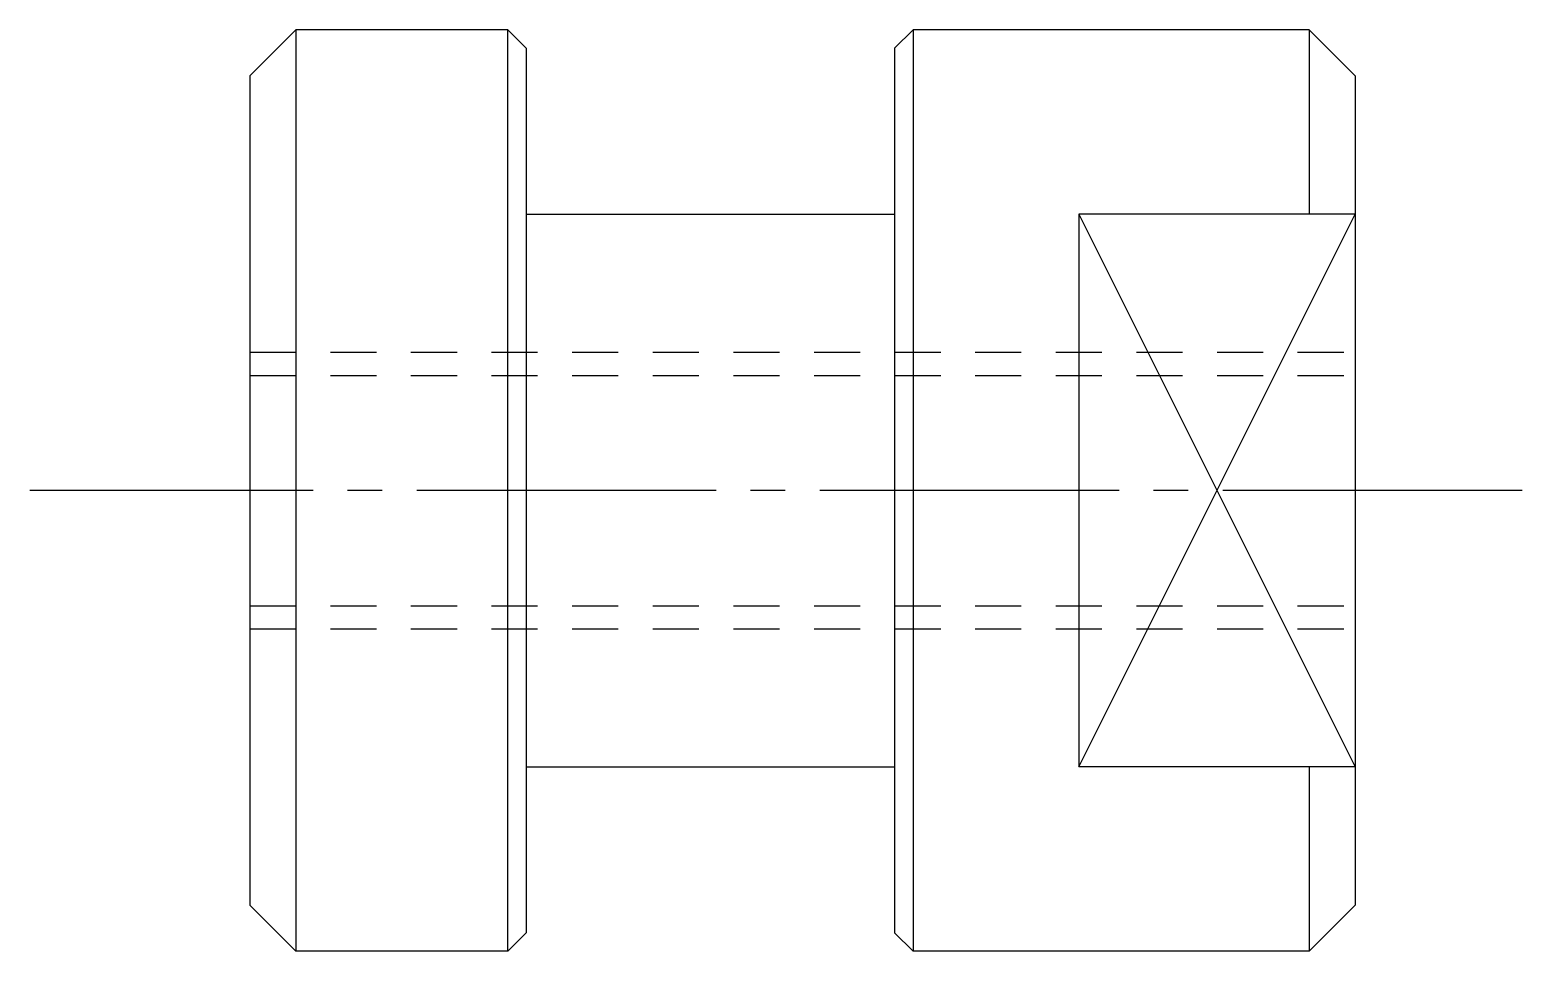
# Model space of a CAD drawing. Extents: x 860 to 943, y -2 to 103.
# Drawn here: x 901.03 to 917.23, y 91.73 to 101.73 of the extents above; entities outside this region: 2.
import ezdxf

# ---------------------------------------------------------------- set-up
doc = ezdxf.new("R2010")
doc.units = 0
doc.header["$LTSCALE"] = 0.25
doc.linetypes.add('CENTER', pattern=[17.5, 13, -1.5, 1.5, -1.5])
doc.linetypes.add('DASHED', pattern=[3.5, 2, -1.5])
doc.layers.get('0').update_dxf_attribs({"linetype": 'CONTINUOUS'})
doc.layers.add('CENTER', color=1, linetype='CENTER')
doc.styles.get("Standard").update_dxf_attribs({"font": 'txt.shx'})

msp = doc.modelspace()

# ---------------------------------------------------------------- linework, layer by layer
for p, q in [((903.92, 101.725), (903.42, 101.225)), ((903.92, 101.725), (903.92, 91.725)), ((906.22, 101.725), (903.92, 101.725)), ((906.22, 91.725), (906.22, 101.725)), ((906.42, 101.525), (906.22, 101.725)), ((910.62, 101.725), (910.42, 101.525)), ((910.62, 101.725), (910.62, 91.725)), ((914.92, 101.725), (910.62, 101.725)), ((914.92, 101.725), (914.92, 99.725)), ((914.92, 101.725), (915.42, 101.225)), ((906.42, 101.525), (906.42, 91.925)), ((910.42, 101.525), (910.42, 91.925)), ((903.42, 101.225), (903.42, 92.225)), ((915.42, 101.225), (915.42, 92.225)), ((906.42, 99.725), (910.42, 99.725)), ((912.42, 99.725), (912.42, 93.725)), ((915.42, 99.725), (912.42, 99.725)), ((903.42, 96.725), (903.42, 96.725)), ((906.42, 93.725), (910.42, 93.725)), ((915.42, 93.725), (912.42, 93.725)), ((914.92, 93.725), (914.92, 91.725)), ((903.42, 92.225), (903.92, 91.725)), ((914.92, 91.725), (915.42, 92.225)), ((906.42, 91.925), (906.22, 91.725)), ((910.62, 91.725), (910.42, 91.925)), ((906.22, 91.725), (903.92, 91.725)), ((914.92, 91.725), (910.62, 91.725))]:
    msp.add_line(p, q)
at = {"color": 3}
for p, q in [((912.42, 93.725), (915.42, 99.725)), ((912.42, 99.725), (915.42, 93.725))]:
    msp.add_line(p, q, dxfattribs=at)
at = {"color": 3, "linetype": 'DASHED'}
for p, q in [((903.42, 98.225), (915.42, 98.225)), ((903.42, 97.975), (915.42, 97.975)), ((903.42, 95.475), (915.42, 95.475)), ((903.42, 95.225), (915.42, 95.225))]:
    msp.add_line(p, q, dxfattribs=at)
at = {"layer": 'CENTER', "color": 1, "linetype": 'CENTER'}
msp.add_line((917.232, 96.725), (901.033, 96.725), dxfattribs=at)

# ---------------------------------------------------------------- texts
for s, p in [('FJCL 3-0.5-4', (863.586, 28.483)), ('FJCL0305', (863.586, -1.517))]:
    msp.add_text(s, height=8).set_placement(p)

doc.saveas('drawing.dxf')
